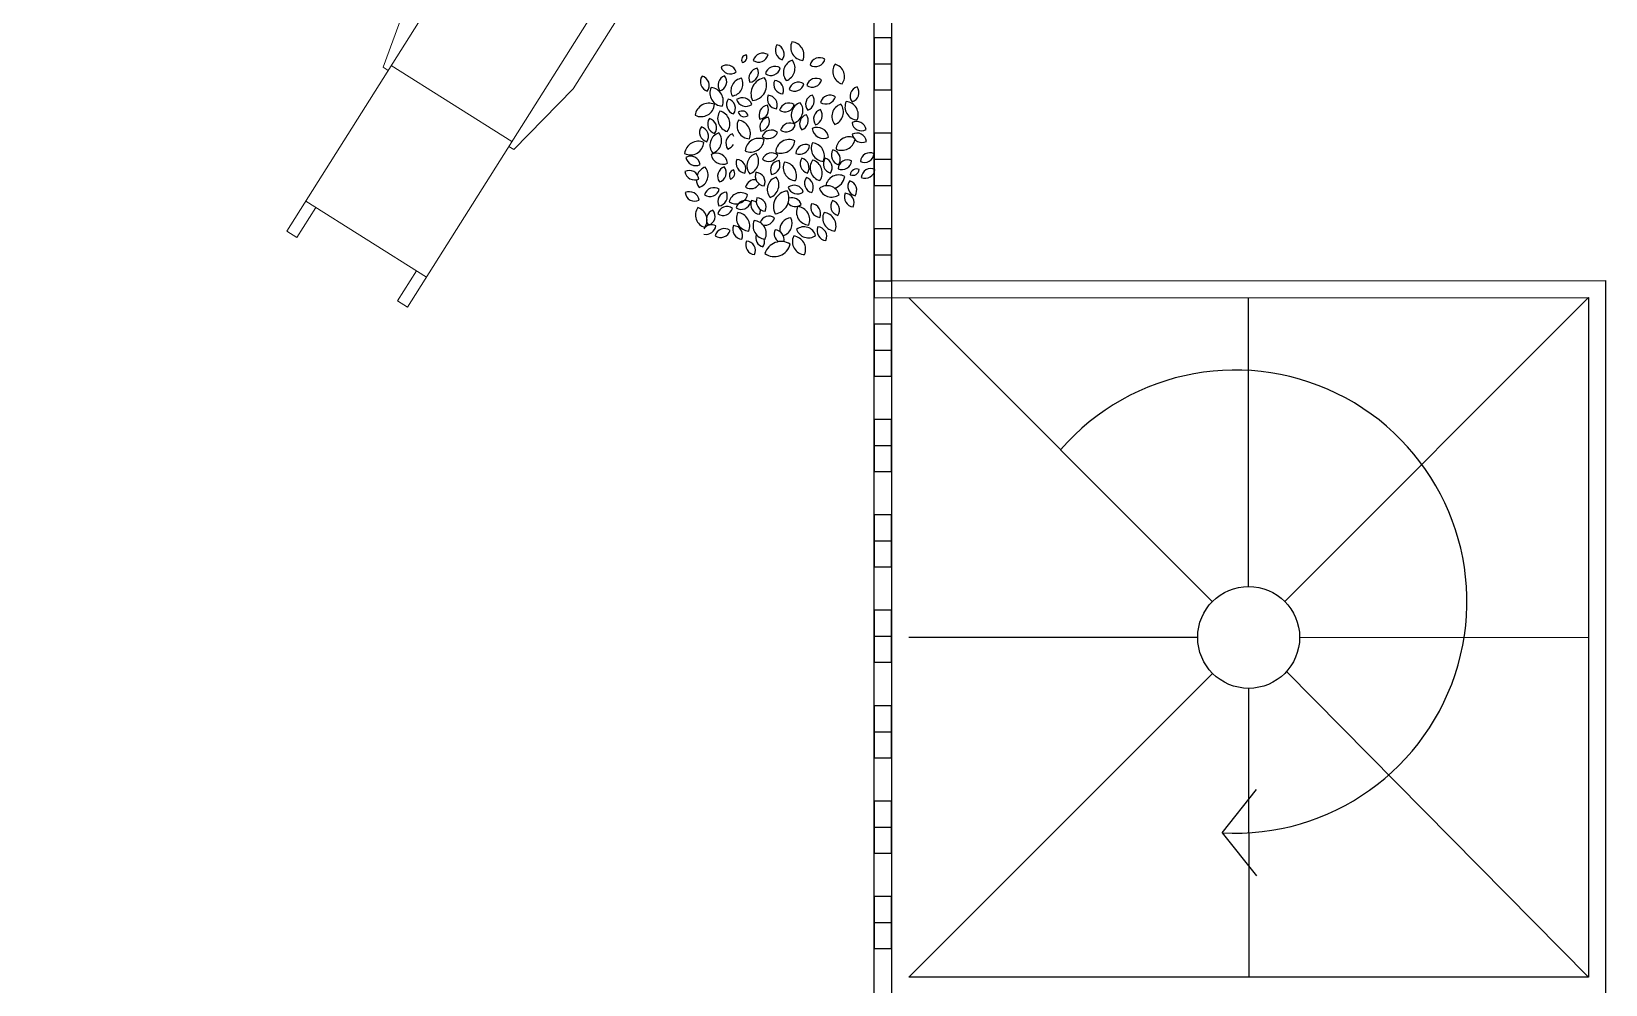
# Model space of a CAD drawing. Header units: inches. Extents: x 15 to 22798, y 21 to 21519.
# Drawn here: x 16112.6 to 16575.8, y 12659.4 to 12940 of the extents above; entities that cross this region are included whole.
import ezdxf

# ---------------------------------------------------------------- set-up
doc = ezdxf.new("R2010")
doc.units = ezdxf.units.IN
doc.header["$MEASUREMENT"] = 0
doc.layers.add('ARREDAMENTO', color=8, linetype='Continuous', lineweight=13)

# ---------------------------------------------------------------- blocks, each defined once
blk = doc.blocks.new('SOL')
for p, q in [((-0.6316, 0.1064), (-0.9872, 0.0302)), ((-0.1744, 0.1064), (-0.6316, 0.1064)), ((-0.1744, 0.0048), (-0.1744, 0.1064)), ((-1.6476, -0.6048), (-1.6476, 0.0048)), ((-0.9872, 0.0302), (-0.9872, 0.0048)), ((-0.9618, -0.6048), (-0.9618, 0.0048)), ((0.0034, -0.6048), (0.0034, 0.0048)), ((-0.9872, -0.6302), (-0.9872, -0.6048)), ((-0.1744, -0.6048), (-0.1744, -0.7064)), ((-0.6316, -0.7064), (-0.9872, -0.6302)), ((-0.1744, -0.7064), (-0.6316, -0.7064))]:
    blk.add_line(p, q)
blk.add_lwpolyline([(-1.6476, -0.046), (-1.8, -0.046), (-1.8, 0.0048), (0.0288, 0.0048), (0.0288, -0.6048), (-1.8, -0.6048), (-1.8, -0.554), (-1.6476, -0.554)])
for centre in [(1.4512, -0.3), (1.7052, -0.3)]:
    blk.add_arc(centre, 1.829, 170.40687, 189.59313)

msp = doc.modelspace()

# ---------------------------------------------------------------- linework, layer by layer
for p, q in [((16360.61, 12894.66), (16360.61, 13035.06)), ((16360.61, 12930.4), (16365.71, 12930.4)), ((16360.61, 12902.32), (16365.71, 12902.32)), ((16360.61, 12754.26), (16360.61, 12894.66)), ((16360.61, 12874.24), (16365.71, 12874.24)), ((16360.69, 12861.58), (16570.8, 12861.62)), ((16370.8, 12861.58), (16460.12, 12772.12)), ((16470.81, 12776.6), (16470.8, 12861.6)), ((16481.42, 12772.21), (16570.8, 12861.62)), ((16570.8, 12861.62), (16570.83, 12661.62)), ((16360.61, 12846.16), (16365.71, 12846.16)), ((16360.61, 12818.08), (16365.71, 12818.08)), ((16360.61, 12790), (16365.71, 12790)), ((16360.61, 12761.92), (16365.71, 12761.92)), ((16455.81, 12761.6), (16370.81, 12761.58)), ((16485.81, 12761.6), (16570.81, 12761.62)), ((16360.61, 12613.87), (16360.61, 12754.26)), ((16460.21, 12750.99), (16370.83, 12661.58)), ((16481.99, 12751.6), (16570.83, 12661.62)), ((16470.81, 12746.6), (16470.83, 12661.6)), ((16360.61, 12733.84), (16365.71, 12733.84)), ((16462.98, 12704.1), (16473.16, 12716.79)), ((16360.61, 12705.76), (16365.71, 12705.76)), ((16462.98, 12704.1), (16473.16, 12691.41)), ((16360.61, 12677.68), (16365.71, 12677.68)), ((16570.83, 12661.62), (16370.83, 12661.58))]:
    msp.add_line(p, q)
for points in [[(16175.74, 13162.87), (16365.71, 13162.69), (16365.71, 12452.69), (15715.71, 12452.69)], [(16360.69, 12861.58), (16360.69, 12866.58), (16575.8, 12866.62), (16575.83, 12656.62), (16365.83, 12656.58), (16365.81, 12761.58)]]:
    msp.add_lwpolyline(points)
for points in [[(16360.61, 12938.06), (16360.61, 12922.74), (16365.71, 12922.74), (16365.71, 12938.06)], [(16360.61, 12909.98), (16360.61, 12894.66), (16365.71, 12894.66), (16365.71, 12909.98)], [(16360.61, 12881.9), (16360.61, 12866.58), (16365.71, 12866.58), (16365.71, 12881.9)], [(16360.61, 12853.82), (16360.61, 12838.5), (16365.71, 12838.5), (16365.71, 12853.82)], [(16360.61, 12825.74), (16360.61, 12810.42), (16365.71, 12810.42), (16365.71, 12825.74)], [(16360.61, 12797.66), (16360.61, 12782.34), (16365.71, 12782.34), (16365.71, 12797.66)], [(16360.61, 12769.58), (16360.61, 12754.26), (16365.71, 12754.26), (16365.71, 12769.58)], [(16360.61, 12741.5), (16360.61, 12726.19), (16365.71, 12726.19), (16365.71, 12741.5)], [(16360.61, 12713.42), (16360.61, 12698.11), (16365.71, 12698.11), (16365.71, 12713.42)], [(16360.61, 12685.34), (16360.61, 12670.03), (16365.71, 12670.03), (16365.71, 12685.34)]]:
    msp.add_lwpolyline(points, close=True)
msp.add_circle((16470.81, 12761.6), 15)
msp.add_arc((16466.89, 12772.14), 68.15, 266.7106, 138.9959)
at = {"layer": 'ARREDAMENTO', "linetype": 'ByBlock', "lineweight": -3}
for points in [[(16321.75, 12930.81, 0.535384), (16322.97, 12933.1, 0.500203)], [(16325.03, 12931.43, 0.535384), (16329.37, 12933.13, 0.500203)], [(16333.57, 12931.65, 0.535384), (16332.01, 12936.04, 0.500203)], [(16336.42, 12936.91, 0.535384), (16339.66, 12931.45, 0.500203)], [(16315.55, 12929.5, 0.535384), (16319.99, 12928.07, 0.500203)], [(16324.03, 12925.01, 0.535384), (16326.21, 12929.13, 0.500203)], [(16328.6, 12927.52, 0.535384), (16332.93, 12929.22, 0.500203)], [(16336.56, 12931.46, 0.535384), (16334.75, 12925.48, 0.500203)], [(16341.75, 12930.11, 0.535384), (16346.09, 12931.81, 0.500203)], [(16351.15, 12924.5, 0.535384), (16349.09, 12930.28, 0.500203)], [(16311.51, 12922.41, 0.535384), (16309.95, 12926.8, 0.500203)], [(16315.22, 12922.45, 0.535384), (16316.57, 12926.91, 0.500203)], [(16318.8, 12920.98, 0.535384), (16321.56, 12926.19, 0.500203)], [(16324.81, 12919.61, 0.535384), (16328.38, 12926.34, 0.500203)], [(16331.33, 12925.55, 0.535384), (16333.77, 12921.58, 0.500203)], [(16335.57, 12922.88, 0.535384), (16339.9, 12924.58, 0.500203)], [(16340.76, 12924.04, 0.535384), (16345.1, 12925.73, 0.500203)], [(16355.57, 12923.63, 0.535384), (16354.13, 12919.2, 0.500203)], [(16307.93, 12915.29, 0.535384), (16313.59, 12918.52, 0.500203)], [(16312.66, 12923.43, 0.535384), (16315.9, 12917.97, 0.500203)], [(16319.22, 12915.67, 0.535384), (16317.66, 12920.06, 0.500203)], [(16320.14, 12919.93, 0.535384), (16324.57, 12918.5, 0.500203)], [(16329.43, 12921.19, 0.535384), (16331.86, 12917.22, 0.500203)], [(16332.75, 12916.77, 0.535384), (16337.09, 12918.47, 0.500203)], [(16338.87, 12918.98, 0.535384), (16337.06, 12913, 0.500203)], [(16342.42, 12921.24, 0.535384), (16341.07, 12916.78, 0.500203)], [(16349.2, 12920.7, 0.535384), (16344.84, 12919.07, 0.500203)], [(16352.39, 12919.36, 0.535384), (16355.63, 12913.9, 0.500203)], [(16313.67, 12909.92, 0.535384), (16312.11, 12914.32, 0.500203)], [(16317.38, 12910.48, 0.535384), (16315.22, 12916.54, 0.500203)], [(16320.62, 12916.19, 0.535384), (16323.53, 12915.25, 0.500203)], [(16327, 12914.15, 0.535384), (16329.18, 12918.26, 0.500203)], [(16327.26, 12910.65, 0.535384), (16329.45, 12914.76, 0.500203)], [(16340.66, 12915.45, 0.535384), (16339.3, 12910.99, 0.500203)], [(16344.82, 12916.94, 0.535384), (16343.38, 12912.51, 0.500203)], [(16350.81, 12918.54, 0.535384), (16349, 12912.57, 0.500203)], [(16309.75, 12911.86, 0.535384), (16311.4, 12907.5, 0.500203)], [(16314.94, 12910.08, 0.535384), (16313.13, 12904.1, 0.500203)], [(16320.64, 12913.81, 0.535384), (16323.88, 12908.35, 0.500203)], [(16332.15, 12910.24, 0.535384), (16327.65, 12909.03, 0.500203)], [(16333.03, 12910.91, 0.535384), (16337.39, 12912.55, 0.500203)], [(16342.41, 12911.41, 0.535384), (16347.21, 12908.85, 0.500203)], [(16354.09, 12913.17, 0.535384), (16358.24, 12911.05, 0.500203)], [(16358.31, 12907.59, 0.535384), (16354.16, 12909.7, 0.500203)], [(16304.82, 12904.06, 0.535384), (16310.49, 12907.29, 0.500203)], [(16322.62, 12904.83, 0.535384), (16328.23, 12908.19, 0.500203)], [(16337.26, 12907.77, 0.535384), (16331.65, 12904.41, 0.500203)], [(16341.58, 12906.42, 0.535384), (16337.58, 12904.03, 0.500203)], [(16342.45, 12907.19, 0.535384), (16345.68, 12901.73, 0.500203)], [(16350.13, 12900.74, 0.535384), (16348.47, 12905.1, 0.500203)], [(16309.38, 12900.76, 0.535384), (16305.23, 12902.87, 0.500203)], [(16317.47, 12901.18, 0.535384), (16312.66, 12903.75, 0.500203)], [(16322.54, 12898.29, 0.535384), (16320.17, 12902.3, 0.500203)], [(16325.84, 12904.04, 0.535384), (16324.03, 12898.06, 0.500203)], [(16327.72, 12902.36, 0.535384), (16332.22, 12903.57, 0.500203)], [(16332.62, 12901.95, 0.535384), (16330.43, 12897.84, 0.500203)], [(16334.23, 12901.49, 0.535384), (16337.46, 12896.04, 0.500203)], [(16339.35, 12902.64, 0.535384), (16341, 12898.28, 0.500203)], [(16342.5, 12902.11, 0.535384), (16344.66, 12896.05, 0.500203)], [(16346.21, 12902.67, 0.535384), (16347.77, 12898.28, 0.500203)], [(16353.98, 12901.89, 0.535384), (16349.98, 12899.5, 0.500203)], [(16360.61, 12903.96, 0.535384), (16356.56, 12901.65, 0.500203)], [(16309, 12896.52, 0.535384), (16304.89, 12898.71, 0.500203)], [(16315.06, 12895.66, 0.535384), (16316.5, 12900.09, 0.500203)], [(16318.31, 12896.51, 0.535384), (16319.2, 12899.25, 0.500203)], [(16328.21, 12894.48, 0.535384), (16325.83, 12898.49, 0.500203)], [(16331.81, 12897.08, 0.535384), (16330, 12891.1, 0.500203)], [(16340.65, 12896.93, 0.535384), (16342.22, 12892.54, 0.500203)], [(16353.43, 12896, 0.535384), (16354.99, 12891.61, 0.500203)], [(16356.24, 12899.3, 0.535384), (16353.57, 12897.77, 0.500203)], [(16360.83, 12899.34, 0.535384), (16356.83, 12896.95, 0.500203)], [(16304.99, 12892.51, 0.535384), (16309.1, 12890.32, 0.500203)], [(16310.68, 12891.89, 0.535384), (16315.04, 12893.53, 0.500203)], [(16317.12, 12892.69, 0.535384), (16314.94, 12888.58, 0.500203)], [(16323.38, 12891.85, 0.535384), (16317.93, 12889.81, 0.500203)], [(16335.07, 12892.99, 0.535384), (16331.49, 12886.26, 0.500203)], [(16339.74, 12892.66, 0.535384), (16335.3, 12894.09, 0.500203)], [(16350.28, 12891.91, 0.535384), (16344.49, 12893.77, 0.500203)], [(16354.44, 12888.32, 0.535384), (16352.06, 12892.32, 0.500203)], [(16308.73, 12888.1, 0.535384), (16310.79, 12882.32, 0.500203)], [(16311.81, 12882.89, 0.535384), (16313.17, 12887.35, 0.500203)], [(16318.93, 12887.89, 0.535384), (16314.57, 12886.26, 0.500203)], [(16324.31, 12889.72, 0.535384), (16319.97, 12888.02, 0.500203)], [(16320.46, 12886.66, 0.535384), (16323.7, 12881.2, 0.500203)], [(16328.55, 12887.04, 0.535384), (16326.11, 12891.02, 0.500203)], [(16338.12, 12888.44, 0.535384), (16341.36, 12882.98, 0.500203)], [(16344.57, 12885.21, 0.535384), (16342.19, 12889.22, 0.500203)], [(16345.85, 12886.65, 0.535384), (16349.08, 12881.19, 0.500203)], [(16348.36, 12890.19, 0.535384), (16349.93, 12885.8, 0.500203)], [(16318.19, 12881.4, 0.535384), (16313.82, 12879.77, 0.500203)], [(16321.63, 12878.8, 0.535384), (16319.25, 12882.81, 0.500203)], [(16328.49, 12878.83, 0.535384), (16325.25, 12884.29, 0.500203)], [(16343.38, 12879.89, 0.535384), (16337.79, 12881.69, 0.500203)], [(16346.38, 12878.42, 0.535384), (16344, 12882.42, 0.500203)], [(16325.4, 12874.26, 0.535384), (16323.02, 12878.26, 0.500203)], [(16328.47, 12874.57, 0.535384), (16335.87, 12877.35, 0.500203)], [(16336.91, 12879.73, 0.535384), (16340.14, 12874.27, 0.500203)]]:
    msp.add_lwpolyline(points, format="xyb", close=True, dxfattribs=at)
for points in [[(16319.32, 12909.07, 0.076845), (16318.88, 12909.8, 0.500203), (16317.53, 12905.34, 0.535384)], [(16317.53, 12905.34, 0.202478), (16319.21, 12906.73, 0.500203)], [(16354.49, 12908.77, 0.485783), (16349.39, 12905.3, 0.46813), (16354.98, 12908.12, 0.535384)], [(16308.31, 12896.3, 0.155177), (16309.07, 12894.06, 0.535384)], [(16309.07, 12894.06, 0.535384), (16310.88, 12900.03, 0.217069), (16308.57, 12897.77, 0.535384)], [(16325.81, 12896.32, 0.382111), (16322.79, 12894.13, 0.410997), (16326.78, 12895.05, 0.535384)], [(16351.95, 12897.31, 0.497857), (16346.35, 12894.54, 0.500203)], [(16348.91, 12893.87, 0.30861), (16351.95, 12897.31, 0.535384)], [(16325.92, 12889.7, 0.136045), (16324.5, 12890.17, 0.500203), (16326.88, 12886.17, 0.535384)], [(16326.88, 12886.17, 0.128884), (16327.15, 12887.56, 0.500203)], [(16335.26, 12889.41, 0.379729), (16339.11, 12888.99, 0.535384)], [(16339.11, 12888.99, 0.427879), (16335.52, 12890.88, 0.500203)], [(16314.02, 12882.78, 0.373165), (16310.46, 12881.87, 0.500203)], [(16310.53, 12880.29, 0.43907), (16314.02, 12882.78, 0.535384)], [(16331.28, 12885.07, 0.493715), (16327.05, 12883.73, 0.500203)], [(16327.92, 12882.99, 0.391787), (16331.28, 12885.07, 0.535384)], [(16336.13, 12885.1, 0.411154), (16332.82, 12881.1, 0.500203)], [(16333.87, 12879.82, 0.449067), (16336.13, 12885.1, 0.535384)], [(16325.91, 12880.19, 0.439965), (16327.87, 12876.56, 0.209361), (16328.27, 12878.86, 0.535384)], [(16334, 12878.06, 0.473768), (16331.43, 12881.55, 0.350042), (16332.44, 12878.06, 0.535384)]]:
    msp.add_lwpolyline(points, format="xyb", dxfattribs=at)

# ---------------------------------------------------------------- block references
at = {"layer": 'ARREDAMENTO', "xscale": -68.82389210178916, "yscale": 68.82389210178916, "zscale": 68.82389210178916, "rotation": 237.7936038915259}
msp.add_blockref('SOL', (16289.01, 12963.78), dxfattribs=at)

doc.saveas('drawing.dxf')
